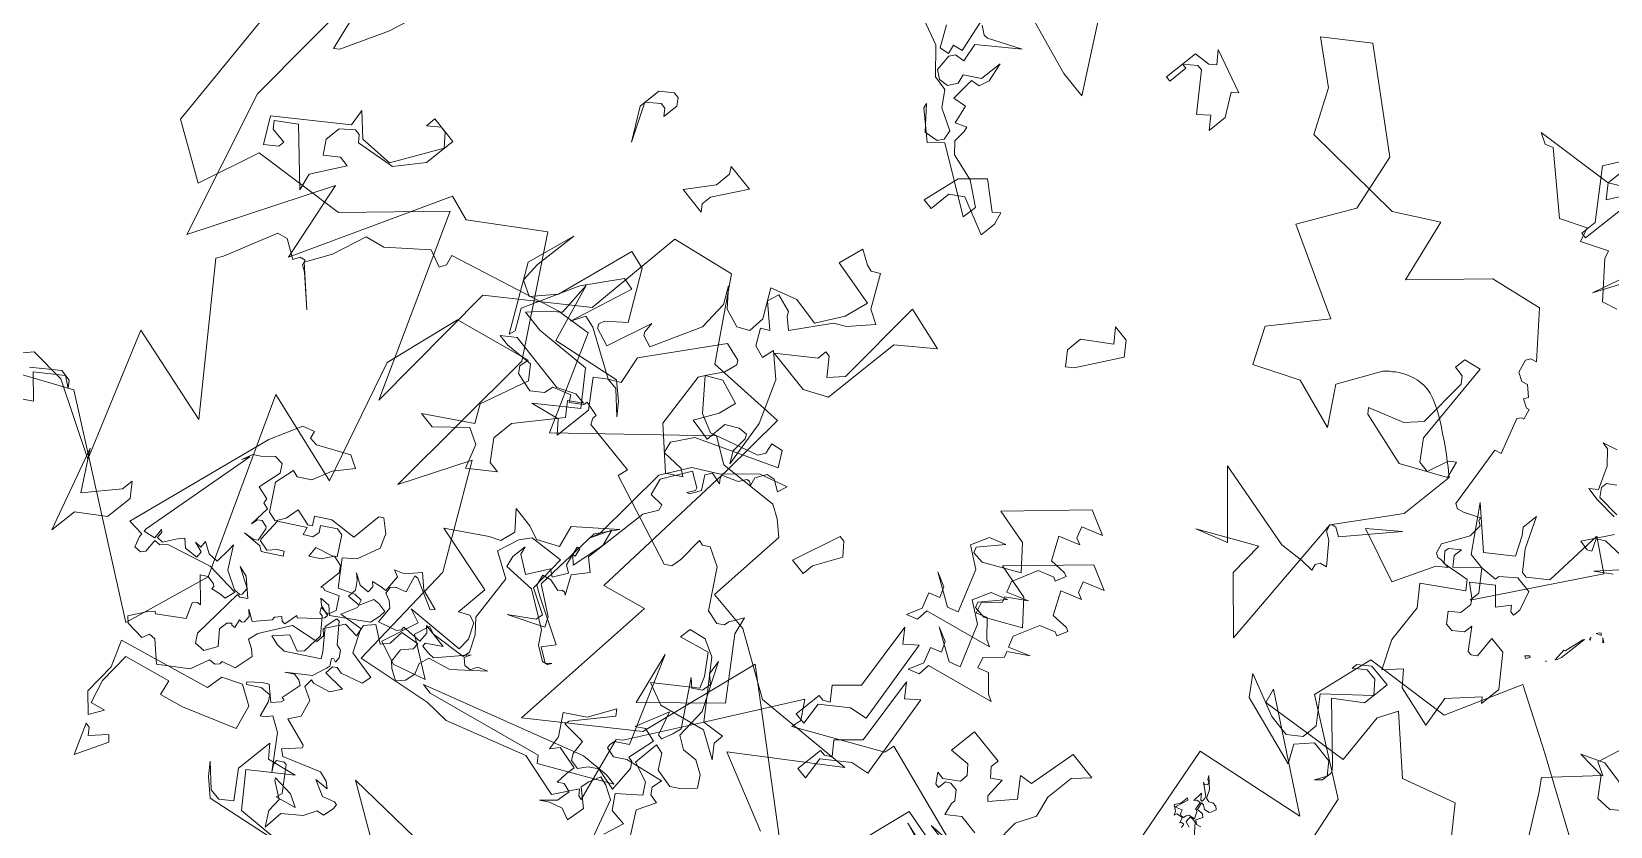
# Model space of a CAD drawing. Header units: metres. Extents: x -71 to 881, y -503 to 661.
# Drawn here: x 170.3 to 175.8, y -227.7 to -224.93 of the extents above; entities that cross this region are included whole.
import ezdxf

# ---------------------------------------------------------------- set-up
doc = ezdxf.new("R2010")
doc.units = ezdxf.units.M
doc.layers.add('ARBRE', color=100, linetype='Continuous', lineweight=13, true_color=0x00ff3f)

# ---------------------------------------------------------------- blocks, each defined once
blk = doc.blocks.new('WMF2', base_point=(0, 0.01))
at = {"color": 251, "lineweight": 0, "true_color": 0x636466}
for points in [[(99.88, -192.88), (107.36, -202.17), (106.64, -204.2), (107.63, -204.27), (108.14, -204.87), (108.06, -205.98), (111.91, -204.61), (112.96, -203.7), (114.06, -203.79), (114.16, -204.2), (114.12, -204.74), (112.93, -205.76), (117.77, -214.23), (115.81, -208.91), (110.13, -215.92), (115.04, -221.02), (115.66, -222.79), (116.35, -221.31), (116.39, -220.76), (116.99, -220.25), (118.51, -220.38), (121.42, -223.82), (123.45, -224.55), (124.06, -224.04), (124.6, -224.1), (124.28, -221.43), (124.37, -220.32), (124.97, -219.82), (134.84, -221.76), (134.73, -222.86), (140.59, -222.8), (140.98, -223.38), (140.96, -223.82), (142.59, -223.95), (142.62, -223.52), (143.7, -222.51), (144.2, -223.11), (145.93, -222.16), (146.02, -221.17), (147.09, -220.14), (149.19, -220.32), (149.69, -220.93), (149.6, -221.91), (157.24, -218.9), (158.3, -210.64), (152.62, -198.66), (162.76, -199.86), (152.65, -183.05), (154.26, -173.69), (175.85, -184.22), (183.13, -179.1)], [(174.7, -43.59), (173.01, -29.2), (166.39, -14.78), (160.89, -29.58), (158.19, -21.39), (152.68, -38.14), (149.95, -37.75), (143.85, -43.43), (139.57, -38.33), (135.29, -33.25), (133.39, -15.7), (130.63, -23.1), (123.64, -13.73), (121.99, -1.9), (114.39, -4.34), (111.72, -4.67), (103.98, -8.76), (99.27, -8.35), (97.95, -10.89), (97.46, -10.41), (97.02, -10.37), (99.54, -16.88), (99.06, -17.38), (95.41, -24.9), (90.83, -34.32), (89.42, -32.65), (89.51, -31.56), (81.64, -37.29), (81.55, -38.39), (70.38, -36.78)], [(45.91, -59.56), (49.4, -70.11), (59.14, -74.81), (58.34, -81.44), (49.36, -83.76), (46.84, -91.88), (40.14, -89.34), (24.4, -82.93)], [(122.03, -4.59), (121.2, -8.62), (122.72, -8.94), (116.58, -10.22), (116.74, -11.56), (117.68, -13), (118.53, -13.17), (119.53, -12.5), (119.62, -15.95), (127.05, -16.59), (123.52, -19.64), (122.5, -20.31), (122.25, -21.93), (124.05, -23.52), (121.84, -23.52), (120.32, -23.2), (118.31, -24.55), (119.17, -26.74), (115.88, -30.39), (117.14, -28.09), (116.53, -20.76), (113.49, -19.25), (112.89, -18.34), (116.25, -16.14), (114.07, -18.14), (114, -18.92), (116.7, -19.9), (117.23, -23.8), (120.73, -22.94), (121.42, -21.76), (121.9, -19.39), (119.14, -18.3), (118.02, -13.51), (116.67, -12.35), (115.65, -10.82), (115.72, -10.05), (119.34, -9.11), (120.19, -9.29), (120.53, -7.61), (116.29, -5.59), (119.5, -4.04), (122.03, -4.59), (122.03, -4.59)], [(100.3, -13.3), (97.37, -13.9), (96.16, -13.9), (102.61, -9.16), (103.21, -9.75), (114.9, -5.14), (116, -5.14), (100.3, -13.3), (100.3, -13.3)], [(162.25, -221.47), (162.55, -220.76), (164.41, -221.19), (167.6, -217.66), (169.53, -216.89), (170.28, -213.15), (171.44, -210.43), (167.5, -207.63), (170.63, -209.8), (171.33, -210.11), (171.53, -210.62), (172.06, -210.42), (172.36, -209.7), (174.37, -210.56), (175.39, -210.16), (176.98, -204.42), (177.29, -203.7), (165.65, -192.21), (176.34, -193.26), (169.52, -180.97), (177.55, -183.87), (181.35, -183.49), (184.59, -178.67)], [(178.67, -34.61), (175.87, -21.54), (169.72, -18.91), (168.26, -25.61), (158.55, -28.14), (151.66, -37.02), (141.23, -19.49), (142.97, -34.33), (135.13, -42.17), (135.3, -53.01), (129.01, -55.27), (122.91, -48.29), (114.53, -49.68), (113.77, -42.55), (112.45, -25.61), (108.09, -27.35), (107.21, -10.78), (98.49, -19.49), (96.74, -32.59), (81.64, -23.67)], [(77.45, -20.28), (75.41, -35.48), (59.11, -34.32)], [(58.37, -50.92), (61.87, -62.25), (50.47, -66), (62.16, -71.92), (61.59, -70.48), (52.23, -72.98), (53.36, -78.3), (52.54, -80.39), (46.99, -76.49), (41.75, -79.1), (39.13, -76.49)], [(26.05, -72.12), (37.25, -86.3), (38.33, -87.51), (34.61, -92.45), (35.99, -92.94), (34.69, -99.75)], [(97.85, -210.62), (106.23, -212.96), (97.57, -221.28), (108.11, -219.06), (114.95, -222), (119.42, -221.88), (119.84, -230.55), (121.43, -231.58), (122.86, -232.19), (129.04, -230.77), (131.8, -232.03), (142.53, -219.05), (147.98, -228.38), (151.61, -227.39), (162.65, -222.48), (162.25, -221.47), (162.25, -221.47)], [(95.41, -24.9), (93.1, -25.5), (93.1, -24.4), (91.88, -23.19), (94.81, -24.4), (99.43, -22.59), (101.87, -23.19), (98.33, -26.72), (98.94, -27.82), (100.65, -29.64), (103.57, -28.43), (103.57, -29.64), (101.87, -30.26), (100.05, -29.64), (95.41, -24.9), (95.41, -24.9)], [(169.87, -28.84), (169.25, -28.23), (167.56, -28.23), (167.56, -27.6), (168.66, -26.5), (170.48, -28.84), (164.64, -34.67), (165.12, -36.39), (162.8, -34.67), (159.28, -35.28), (156.97, -40.52), (158.19, -41.62), (158.8, -41.62), (159.88, -40.52), (159.88, -41.62), (156.97, -41.62), (156.97, -38.21), (158.8, -35.28), (162.8, -34.07), (163.41, -34.67), (164.03, -34.67), (165.12, -33.45), (165.12, -31.75), (164.03, -30.53), (162.8, -31.75), (161.71, -31.75), (163.41, -28.23), (162.8, -26.5), (168.04, -30.53), (169.87, -28.84), (169.87, -28.84)], [(57.77, -59.77), (57.34, -59.74), (56.99, -59.99), (56.55, -59.99), (56.22, -59.81), (56.35, -59.33), (56.48, -59.08), (57.01, -58.91), (57.45, -59.12), (57.71, -59.07), (57.42, -58.35), (56.8, -58.47), (56.47, -58.28), (56.73, -57.56), (56.31, -57.33), (55.87, -57.53)], [(55.42, -56.31), (56.6, -57.37), (57.04, -57.37), (57.3, -57.31), (57.27, -56.95), (57.18, -56.7), (56.58, -56.58)], [(57.04, -55.96), (57.15, -56.34), (57.42, -56.28), (57.5, -56.1), (57.66, -56.41), (57.75, -56.66), (58.41, -56.45), (58.45, -56.16), (58.7, -56.5), (59.31, -56.82), (58.99, -57.43), (58.98, -58.29), (58.79, -58.19), (59.04, -56.9), (58.99, -56.77), (58.39, -57.11), (58.15, -56.74), (57.97, -56.66), (57.71, -56.74), (57.66, -57.05), (57.53, -57.31), (56.88, -57.52), (57.28, -58.16), (57.46, -58.26), (57.59, -58.22), (57.82, -59.01), (58.22, -58.91), (58.37, -58.64), (58.47, -59.68), (57.96, -59.2), (57.81, -59.24), (57.85, -59.58), (57.93, -59.84), (59.21, -60.53), (58.92, -60.47), (58.77, -60.73), (58.88, -60.98), (59.17, -61.05), (59.42, -61.39), (58.22, -60.54), (57.77, -59.77), (57.77, -59.77)], [(85.82, -32.33), (85.2, -32.33), (84.59, -32.83), (85.82, -34.04), (83.99, -36.36), (85.82, -43.43), (84.59, -42.2), (83.5, -43.43), (81.06, -34.64), (82.88, -34.04), (85.2, -31.73), (84.59, -29.42), (85.82, -29.42), (85.82, -32.33), (85.82, -32.33)], [(127.86, -39.54), (126.03, -38.33), (124.94, -37.24), (127.24, -38.94), (128.46, -38.94), (129.55, -37.85), (127.24, -35.41), (127.24, -31.39), (128.46, -32.48), (131.38, -31.39), (127.86, -34.91), (130.76, -37.85), (136.62, -36.62), (138.93, -36.62), (137.71, -38.33), (136.62, -39.54), (137.23, -43.08), (134.79, -37.24), (127.86, -39.54), (127.86, -39.54)], [(90.23, -35.66), (89.63, -35.66), (89.02, -36.14), (90.23, -37.37), (88.4, -39.67), (90.23, -46.74), (89.02, -45.52), (87.92, -46.74), (85.48, -37.97), (87.31, -37.37), (89.63, -35.05), (89.02, -32.72), (90.23, -32.72), (90.23, -35.66), (90.23, -35.66)], [(71.7, -36.34), (72.94, -36.34), (70.38, -36.78)], [(69.59, -39.32), (71.7, -39.32), (72.94, -38.1), (73.38, -39.32), (73.38, -39.76), (74.16, -40.55), (75.04, -40.55), (75.48, -40.2), (75.48, -39.32), (75.92, -39.32), (76.72, -40.2), (75.92, -40.2), (74.6, -41.44), (74.6, -42.32), (75.48, -43.11), (77.6, -42.67), (77.6, -45.66), (73.81, -45.66), (73.81, -44.79), (72.94, -44), (72.05, -44.79), (71.7, -42.67), (71.26, -42.32), (69.59, -44.79), (71.26, -46.54), (69.94, -46.89), (69.59, -52), (66.59, -52), (67.83, -50.32), (67.83, -47.34), (67.04, -45.22), (67.83, -43.11), (67.48, -40.2)], [(69.94, -33.86), (74.6, -34.65), (70.82, -34.21)], [(120.42, -66.45), (119.65, -67.04), (117.45, -64.06), (115.93, -63.49), (117.61, -61.04), (118.69, -60.22), (120.94, -56.22), (122.15, -57.02), (122.44, -57.42), (124.35, -57.69), (124.6, -56.41), (122.13, -54.73), (122.91, -54.15), (121.8, -52.67), (120.44, -52.47), (120.32, -53.77), (117.85, -52.09), (115.45, -48.04), (114.13, -43.19), (114.93, -44.29), (115.11, -45.98), (115.4, -46.38), (116.35, -46.16), (117.52, -45.28), (117.5, -42.97), (119.86, -43.05), (118.8, -45.54), (118.53, -47.44), (121.17, -47.9), (122.64, -46.8), (121.69, -48.6), (121.49, -49.97), (121.78, -50.35), (123.77, -50.57), (128.28, -42.59), (127.38, -39.75), (128.46, -38.94), (133.52, -40.99), (134.82, -41.11), (135.39, -39.6), (134.06, -46.44), (135.36, -46.55), (137.61, -42.55), (139.52, -36.52), (138.12, -34.62), (138.22, -33.95), (142.72, -39.97), (141.89, -45.21), (141.95, -40.55), (141.61, -38.48), (139.96, -37.89), (138.27, -40.36), (137.04, -48.82), (135.07, -48.6), (131.68, -44.07), (133.27, -42.27), (133.42, -41.67), (133.14, -41.28), (131.16, -40.93), (130.09, -45.87), (129.9, -44.79), (129.67, -44.48), (128.38, -44.23), (126.63, -49.66), (127.08, -52.73), (128.25, -54.29), (126.47, -52.71), (124.5, -52.36), (123.39, -53.17), (123.49, -54.92), (125.42, -57.49), (122.86, -58.8), (119.88, -58.72), (118.5, -61.58), (118.12, -64.16), (123.08, -64.47), (122.69, -67.2), (121.11, -66.56), (120.42, -66.45), (120.42, -66.45)], [(122.64, -46.8), (119.8, -44.2), (117.78, -43.62), (113.05, -45.94), (112.69, -46.71), (113.05, -47.75), (111.9, -48.16), (110.76, -46.76), (118.41, -42.1), (119.56, -39.88), (119.15, -38.74), (116.82, -39.05), (116.04, -38.68), (117.45, -37.54), (121.56, -40.46), (122.95, -46.17), (122.64, -46.8), (122.64, -46.8)], [(174.7, -43.59), (178.13, -43.59), (178.13, -48.16), (177.26, -48.16), (177.26, -44.83), (176.02, -43.59), (173.91, -43.59), (170.9, -47.37), (168.8, -48.16), (169.68, -43.59), (171.36, -38.49), (171.81, -38.05), (173.47, -42.7), (174.7, -43.59), (174.7, -43.59)], [(99.65, -46.23), (100.87, -43.31), (100.87, -42.08), (102.57, -42.08), (101.47, -47.33), (100.87, -47.33), (99.65, -46.23), (99.65, -46.23)], [(82.59, -63.67), (82.02, -62.61), (81.29, -62.4), (83.29, -61.31), (81.8, -59.17), (80.03, -59.45), (79.63, -59.31), (79.98, -58.16), (80.39, -58.29), (81.86, -57.49), (82.69, -54.71), (82.12, -53.66), (80.09, -54.82), (81.89, -53.24), (81.61, -52.7), (82.93, -50.96), (82.44, -49.93), (81.38, -50.49), (79.67, -49.09), (78.94, -48.87), (85.72, -46.19), (85.64, -44.92), (86.71, -44.35), (86.21, -45.98), (87.01, -47.47), (85.95, -48.04), (86.55, -49.02), (88.1, -49.47), (84.71, -48.03), (83.64, -48.6), (85.9, -52.66), (88.14, -53.77), (87.55, -55.72), (85.96, -56.58), (87.61, -54.06), (87.34, -53.53), (86.07, -53.59), (82.77, -55.98), (85.1, -58.01), (88.93, -58.28), (83.26, -65.56), (80.58, -64.76), (82.59, -63.67), (82.59, -63.67)], [(87.01, -67), (86.45, -65.93), (85.72, -65.71), (87.73, -64.61), (86.24, -62.48), (84.47, -62.76), (84.07, -62.63), (84.4, -61.49), (84.81, -61.62), (86.3, -60.82), (87.13, -58.03), (86.56, -56.98), (84.52, -58.13), (86.33, -56.54), (86.04, -56.01), (87.37, -54.28), (86.87, -53.24), (85.82, -53.82), (84.11, -52.42), (83.35, -52.19), (90.12, -49.5), (90.07, -48.23), (91.12, -47.66), (90.64, -49.3), (91.42, -50.77), (90.37, -51.37), (90.96, -52.33), (92.52, -52.8), (89.13, -51.34), (88.07, -51.91), (90.31, -55.97), (92.58, -57.08), (91.99, -59.05), (90.39, -59.91), (92.05, -57.37), (91.75, -56.85), (90.49, -56.9), (87.19, -59.31), (89.51, -61.33), (93.35, -61.59), (87.7, -68.89), (85.01, -68.09), (87.01, -67), (87.01, -67)], [(113.17, -63.62), (113.17, -55.18), (115.36, -53.65), (120.07, -53.65), (116.91, -56.82), (116.91, -57.81), (116.37, -57.81), (114.82, -56.28), (113.72, -57.81), (114.82, -67.35), (110.12, -66.81), (113.17, -63.62), (113.17, -63.62)], [(147.98, -61.05), (146.87, -62.15), (146.26, -62.15), (145.66, -61.53), (145.66, -59.83), (146.26, -60.44), (146.87, -60.44), (147.98, -59.23), (145.66, -55.68), (147.98, -58.61), (147.98, -61.05), (147.98, -61.05)], [(136.37, -58.45), (136.37, -57.37), (135.76, -56.76), (138.68, -56.76), (136.98, -59.69), (136.98, -61.39), (137.47, -62), (134.54, -62), (136.37, -58.45), (136.37, -58.45)], [(64.7, -71.27), (60.09, -70.06), (57.77, -70.06), (56.55, -71.27), (56.55, -72.98), (58.86, -75.3), (55.34, -79.44), (56.55, -80.53), (57.77, -80.53), (58.86, -79.44), (58.86, -80.05), (57.77, -81.14), (55.34, -81.14), (55.34, -78.22), (57.77, -75.92), (52.42, -71.77), (51.91, -71.27), (51.91, -70.06), (52.42, -69.46), (51.91, -70.67), (53.02, -71.77), (55.34, -71.77), (56.55, -70.06), (55.34, -68.37), (63.01, -69.46), (64.7, -71.27), (64.7, -71.27)], [(68.73, -71.99), (73.89, -76.06), (74.34, -79.76), (79.68, -75.87), (76.6, -77.49), (82.66, -82.33), (73, -81.67), (70.51, -82.25), (69.1, -82.43), (69.35, -83.04), (69.14, -83.51), (68.47, -83.79), (70.41, -85.67), (71.27, -86.04), (71.55, -86.71), (71.33, -86.9), (71, -87.03), (70.05, -86.62), (66.45, -92.02), (69.04, -89.28), (63.17, -87.99), (61.62, -92.45), (60.75, -93.34), (61.84, -93.29), (62.18, -93.16), (62.64, -93.37), (63.02, -94.3), (61.86, -97.06), (62.03, -98.49), (62.51, -98.7), (62.64, -99.03), (64.13, -98.04), (64.8, -97.78), (65.29, -97.98), (67.08, -104.41), (66.4, -104.68), (68.19, -108.14), (67.94, -108.55), (67.68, -108.66), (68.1, -109.68), (68.37, -109.56), (69.29, -109.9), (69.08, -110.38), (70.18, -111.12), (70.78, -110.87), (71.7, -111.21), (72.22, -112.5), (72.02, -112.99), (71.4, -113.23), (75.46, -116.88), (80.69, -115.04), (86.12, -108.09), (88.43, -114.47), (92.34, -111.31), (103.35, -109.97), (106.1, -114.07), (110.61, -116.64), (106.84, -120.37), (96.77, -114.54), (94.84, -108.74), (97.41, -102.93), (91.6, -101), (87.74, -99.72), (91.28, -94.1), (89.03, -90.71), (84.85, -93.45), (79.38, -92.64), (82.27, -96.02), (80.34, -100.54), (80.31, -100.55), (80.25, -100.64), (80.17, -100.76), (80.05, -100.9), (79.89, -101.09), (79.68, -101.28), (79.47, -101.5), (79.2, -101.73), (78.93, -101.95), (78.6, -102.17), (78.25, -102.36), (77.89, -102.55), (77.49, -102.7), (77.07, -102.81), (76.62, -102.9), (76.15, -102.93), (75.62, -102.89), (75.04, -102.76), (74.41, -102.57), (73.74, -102.32), (73.05, -102.03), (72.35, -101.7), (71.67, -101.35), (70.98, -101), (70.34, -100.64), (69.73, -100.29), (69.19, -99.97), (68.7, -99.67), (68.31, -99.43), (68.02, -99.24), (67.83, -99.11), (67.77, -99.08), (67.77, -93.28), (71.55, -86.71), (68.73, -71.99), (68.73, -71.99)], [(97.72, -81.01), (100.04, -76.4), (100.64, -75.79), (101.87, -77), (101.87, -78.71), (99.41, -81.01), (100.64, -82.24), (98.93, -82.24), (97.72, -81.01), (97.72, -81.01)], [(122.21, -79.14), (120.38, -81.45), (117.46, -79.74), (116.86, -80.36), (116.37, -79.14), (116.37, -77.44), (120.38, -78.53), (121.59, -77.44), (121.59, -75.13), (122.69, -75.13), (122.21, -79.14), (122.21, -79.14)], [(110.5, -210.3), (109.11, -209.66), (107.56, -210.01), (106.1, -209.43), (105.21, -208.37), (106.3, -206.96), (107.08, -206.3), (109.11, -206.4), (110.23, -207.75), (111.21, -207.86), (111.17, -205.1), (108.98, -204.68), (108.09, -203.61), (109.95, -201.54), (108.82, -200.21), (107.05, -200.28), (107.47, -198.09)], [(133.35, -91.28), (132.09, -87.5), (133.07, -87.18), (132.73, -86.26), (133.71, -85.95), (135.09, -87.89)], [(136.97, -86.47), (134.21, -85.79), (131.7, -83.77), (130.11, -83.69), (128.85, -82.3), (126.54, -81.5), (126.24, -80.52), (126.57, -79.87), (128, -79.47), (130.14, -81.38), (129.97, -80.9), (127.04, -78.97), (125.91, -80.36), (118.92, -77.16), (118.88, -78.69), (121.4, -80.01), (124.34, -80.36), (125.43, -81.26), (125.58, -82.58), (125.74, -83.07), (126.83, -82.4), (127.49, -84.3), (128.86, -83.86), (129.13, -86.37), (128.24, -86.66), (128, -87.76), (128.66, -89.67), (128.66, -87.28), (130.11, -86.07), (129.76, -85.15), (130.27, -84.17), (131.22, -83.92), (132.14, -84.39), (132.47, -86.12), (132.16, -86.71), (131.17, -87.01), (131.77, -88.88), (128.43, -92.34), (131.45, -90.3), (131.93, -90.21), (132.84, -90.68)], [(107.17, -195.57), (109.76, -200.75), (111.21, -201.34), (112.19, -201.47), (112.55, -200.2), (112.63, -199.28), (110.76, -198.09), (110.9, -196.12), (112.13, -196.43), (113.42, -195.8), (114.19, -195.14), (113.09, -196.56), (112.98, -198.01), (113.96, -198.14), (114.51, -197.67), (114.61, -198.91), (114.58, -199.9), (117.07, -200.09), (117.61, -199.16), (118.02, -200.63), (119.62, -202.52), (117.74, -204.14), (116.53, -207), (116.04, -206.45), (118.58, -202.45), (118.63, -201.93), (116.12, -202.24), (115.77, -200.72), (115.3, -200.17), (114.31, -200.14), (113.77, -201.07), (112.93, -201.79), (110.47, -201.58), (110.98, -204.31), (111.44, -204.87), (111.97, -204.91), (111.68, -207.85), (113.17, -208.02), (114, -207.32), (112.98, -210.96), (111.87, -208.65), (111.36, -208.61), (111.05, -209.82), (110.92, -210.8), (114.34, -214.81), (113.44, -214.21), (112.61, -214.93), (112.58, -215.91), (113.47, -216.49), (113.87, -217.98), (110.96, -213.56), (110.5, -210.3), (110.5, -210.3)], [(55.55, -83.45), (56.85, -81.67), (58.61, -84.37), (59.53, -88.36), (61.31, -90.12), (57.78, -93.28), (58.61, -94.11), (61.31, -93.28), (62.23, -94.11), (62.23, -94.58), (61.31, -95.5), (61.31, -94.58), (60.48, -93.73), (58.61, -95.97), (56.85, -96.33), (56.85, -96.8), (55.55, -98.2), (53.79, -98.2), (52.87, -96.33), (52.87, -95.5), (53.33, -95.5), (53.79, -95.97), (54.63, -94.58), (56.39, -95.97), (58.23, -94.11), (56.85, -93.28), (56.39, -92.81), (56.39, -91.51), (57.31, -90.59), (56.39, -89.66), (55.55, -89.66), (54.63, -90.59), (54.63, -91.51), (52.87, -89.66), (52.41, -89.66), (51.93, -90.12), (52.41, -92.34), (50.63, -92.34), (47.94, -89.66), (47.94, -87.42), (48.41, -87.89), (50.63, -84.84), (49.71, -81.67), (54.16, -82.15), (55.55, -83.45), (55.55, -83.45)], [(30.71, -93.26), (29.79, -92.67), (31.51, -90.88), (33.12, -90.61), (34.74, -92.37), (37.69, -92.07), (35.5, -93.43), (30.71, -93.26), (30.71, -93.26)], [(48.48, -94.16), (48.71, -93.73), (48.96, -93.86), (48.64, -94.24), (48.48, -94.16), (48.48, -94.16)], [(58.61, -95.97), (60.32, -95.97), (63.86, -99.98), (59.71, -97.06), (57.39, -99.38), (58.61, -101.21), (59.21, -101.81), (59.21, -103.52), (57.39, -100.59), (55.69, -98.89), (55.08, -98.89), (53.39, -100.59), (53.87, -107.05), (50.45, -105.22), (56.79, -93.05), (56.79, -94.14), (58.61, -95.97), (58.61, -95.97)], [(47.28, -95.16), (47.15, -95.21), (47.28, -95.16), (47.28, -95.16)], [(128.03, -102.76), (120.98, -94.11), (123.89, -94.11), (132.71, -95.54)], [(46.51, -96.62), (46.65, -96.16), (46.74, -95.97), (46.95, -97.29), (46.8, -97.34), (46.58, -99.41), (46.49, -99.57), (46.51, -96.62), (46.51, -96.62)], [(78.38, -97.12), (74.97, -98.96), (73.76, -100.65), (74.37, -105.9), (74.97, -106.51), (76.08, -106.51), (76.08, -107.72), (74.37, -108.33), (72.54, -99.56), (70.84, -97.73), (69.62, -97.73), (69.14, -100.05), (68.53, -100.65), (67.9, -98.96), (72.05, -96.02), (77.9, -96.64), (78.38, -97.12), (78.38, -97.12)], [(46.06, -100), (46.17, -99.95), (46.26, -100.23), (46.22, -100.08), (46.06, -100), (46.06, -100)], [(45.08, -100.81), (45.46, -101.12), (45.03, -100.9), (45.08, -100.81), (45.08, -100.81)], [(45.94, -101.27), (45.76, -101.16), (46.23, -100.87), (46.06, -101.21), (45.94, -101.27), (45.94, -101.27)], [(49.85, -105.94), (51.28, -104.6), (49.82, -106.67)], [(50.87, -107.74), (52.95, -107.44), (53.69, -106.82), (53.01, -105.71), (53.39, -105.43), (54.48, -105.47), (52.9, -108.54)], [(56.63, -111.82), (57.39, -111.12), (57.42, -110.48), (56.72, -109.72), (54.29, -109.98)], [(54.31, -109.62), (56.73, -109.36), (58.12, -109.4), (57.43, -110.12), (58.73, -112.28), (60.09, -113.37), (60.82, -113.4), (59.39, -114.07)], [(111.88, -106.14), (110.25, -104.06), (110.25, -101.98), (111.34, -103.08), (112.32, -101.98), (115.5, -105.17), (116.06, -105.17), (117.15, -104.06), (116.61, -104.06), (116.61, -101.98), (117.15, -101.98), (117.15, -105.71), (115.5, -106.14), (114.95, -106.7), (116.06, -107.79), (111.34, -106.7), (111.88, -106.14), (111.88, -106.14)], [(88.02, -127.64), (89.18, -128.05), (81.01, -130.16), (79.28, -131.51)], [(70.5, -122.88), (71.99, -122.24), (75.25, -125.13), (75.62, -125.9), (78.11, -124.29), (78.79, -125.68), (81.26, -124.08), (87.26, -128.05), (88.02, -127.64), (88.02, -127.64)], [(81.01, -137.11), (81.01, -130.16), (79.79, -128.95), (77.48, -133.7)], [(71.03, -127.84), (73.33, -122), (72.24, -126.63)], [(78.09, -131.26), (78.09, -124.92), (78.71, -124.92), (78.71, -126.63), (82.71, -130.78), (81.61, -133.08)], [(180.45, -182.15), (178.13, -184.47), (176.91, -184.47), (176.31, -183.86), (177.52, -184.47), (179.84, -182.15), (177.52, -180.32), (185.07, -173.85)], [(147.09, -161.3), (148.81, -164.22), (148.31, -164.22), (147.7, -163.6), (146.47, -165.31), (145.88, -164.82), (147.09, -161.3), (147.09, -161.3)], [(138.94, -175.74), (144.01, -172.85), (146.39, -171.88), (146.93, -173.42), (151.56, -171.55), (151.13, -168.2), (150.13, -165.91), (148.68, -166.49), (149.35, -164.92), (151.24, -166.38), (151.67, -169.75), (153.13, -172.22), (143.98, -176.02), (143.88, -177.83), (142.05, -179.02), (139.92, -178.12), (138.94, -175.74), (138.94, -175.74)], [(135.09, -169.28), (136.91, -170.51), (138.01, -171.61), (135.68, -169.9), (134.47, -169.9), (133.38, -170.99), (135.68, -173.42), (135.68, -177.45), (134.47, -176.35), (131.54, -177.45), (135.09, -173.91), (132.16, -170.99), (126.32, -172.2), (124, -172.2), (125.23, -170.51), (126.32, -169.28), (125.71, -165.75), (128.13, -171.61), (135.09, -169.28), (135.09, -169.28)], [(129.33, -171.8), (130.44, -173.14), (130.63, -174.64), (132.41, -175.52), (132.57, -175.72), (130.37, -175.88), (129, -175.39), (131.03, -174.57), (130.92, -175.27), (132.78, -177.2), (132.94, -177.4), (133.27, -177.39), (133.89, -176.89), (133.76, -176.39), (133.25, -175.78), (136.03, -178.75), (137.63, -179.42), (138.03, -178.75), (138.43, -178.41), (139, -179.91), (139.48, -180.48), (140.6, -180.25), (141.77, -179.29), (141.95, -179.48), (140.94, -180.66), (140.37, -181.13), (138.81, -180.09), (138.2, -180.94), (138.17, -181.3), (138.5, -181.3), (138.3, -183.46), (138.84, -183.71), (139.55, -183.74), (140.34, -183.1), (138.33, -185.08), (138.01, -186.66), (137.96, -187.04), (138.47, -187.64), (138.27, -187.81), (137.93, -187.74), (138.03, -188.28), (138.55, -188.89), (139.2, -188.95), (140.91, -190.59), (141.25, -190.57), (141.38, -189.16), (139.54, -187.38), (139.07, -186.81), (142.01, -184.38), (142.93, -184.24), (144.01, -184.38), (142.96, -185.86), (141.2, -185.39), (140.77, -186.02), (140.94, -188.21), (142.43, -189.6), (142.8, -189.62), (143.13, -190.05), (142.18, -190.14), (141.95, -191.03), (142.93, -192.19), (144.24, -191.39), (144.58, -191.45), (144.78, -191.29), (144.74, -193.64), (145.22, -194.21), (146.33, -194.31), (146.97, -193.1), (147.96, -192.3), (148.2, -193.41), (146.53, -194.15), (146.12, -194.49), (147.57, -196.24), (148.3, -196.27), (149.64, -195.16), (149.18, -194.59), (149.23, -193.84), (150.01, -193.2), (150.32, -193.98), (152.67, -192.02), (152.33, -189.62), (152.2, -189.45), (151.09, -189.35), (150.48, -190.21), (149.91, -190.68), (149.57, -190.27), (151.32, -188.81), (151.86, -189.06), (153.85, -188.7), (152.77, -188.98), (152.4, -189.29), (152.8, -190.62), (152.94, -190.78), (153.69, -190.85), (154.05, -190.54), (154.11, -189.8), (154.29, -191.99), (154.99, -192.09), (155.13, -192.59), (156.55, -192.72), (156.32, -195.25), (156.96, -196.02), (157.91, -195.93), (158.87, -194.78), (159.49, -194.28), (159.79, -193.07), (159.51, -193.9), (160.36, -181.18), (160.3, -180.89), (159.09, -181.29), (159.32, -182.35), (159.11, -182.21), (158.95, -181.51), (158.27, -181.62), (157.59, -183.02), (157.18, -183.64), (156.35, -183.07), (154.92, -183.39), (155.08, -184.08), (156.2, -184.24), (155.47, -184.34), (155.62, -185.07), (154.42, -184.57), (153.35, -184.75), (153.51, -186.38), (153.6, -187.08), (151.95, -185.01), (149.99, -184.32), (149.29, -184.43), (149.15, -184.65), (149.29, -185.38), (151.47, -186.21), (150.33, -186.08), (148.46, -184.81), (149.07, -184.27), (149.41, -184.25), (148.91, -178.66), (148.24, -177.88), (147.12, -178.09), (146.52, -179.46), (147.86, -180.69), (147.82, -181.61), (147.53, -182), (147.35, -181.89), (146.99, -181.96), (147.31, -182.82), (146.97, -182.85), (146.83, -183.07), (146.96, -183.8), (147.57, -184.22), (146.37, -183.73), (145.25, -185.38), (145.32, -185.75), (144.9, -186.35), (144.5, -186.09), (144.14, -186.16), (144.04, -187.62), (143.83, -187.48), (142.52, -189.03), (142.08, -189.67), (142.11, -190.02), (143.28, -190.18), (143.89, -190.6), (142.85, -190.79), (141.99, -190.19), (138.87, -193), (138.74, -194.12), (138.82, -194.82), (139.8, -194.84), (140.46, -194.71), (140.93, -193.17), (142.31, -192.91), (142.34, -193.82), (143.01, -194.6), (143.63, -195.01), (142.43, -194.52), (141.41, -194.72), (141.51, -195.42), (141.95, -195.71), (141.09, -196.03), (140.4, -196.21), (140.74, -197.98), (141.5, -198.18), (140.55, -198.74), (139.52, -200.23), (138.03, -199.22), (135.82, -198.91), (136.11, -198.49), (139.38, -199.5), (139.74, -199.42), (139.04, -197.73), (140.05, -197.19), (140.36, -196.75), (140.18, -196.05), (139.41, -195.86), (138.75, -195.42), (138.41, -193.65), (136.6, -194.53), (136.31, -194.97), (136.38, -195.33), (134.28, -195.7), (134.46, -196.76), (135.1, -197.22), (132.37, -197.2), (133.77, -195.99), (133.7, -195.63), (132.79, -195.64), (132.09, -195.74), (129.95, -198.9), (130.18, -198.17), (129.52, -197.73), (128.84, -197.89), (128.6, -198.62), (127.64, -199.19), (130.16, -196.3), (132.35, -195.35), (132.53, -194.25), (131.99, -193.25), (132.12, -192.12), (132.68, -191.29), (133.87, -191.79), (134.49, -192.21), (134.79, -193.63), (134.09, -194.68), (134.18, -195.38), (136.09, -194.82), (135.98, -193.22), (136.53, -192.38), (138.34, -193.29), (139.06, -192.24), (138.68, -191.03), (140.3, -190.91), (141.35, -188.87), (140.74, -188.44), (140.72, -187.54), (143.51, -186.63), (145.06, -183.4), (145.23, -182.31), (144.26, -181.94), (143.6, -181.51), (143.77, -179.46), (145.1, -178.82), (145.07, -178.48), (145.34, -178.09), (146.02, -177.93), (146.55, -175.84), (149.03, -173.49), (151.13, -174.93), (151.83, -174.83), (152.07, -174.01), (154.04, -173.82), (154.65, -174.25), (153.72, -176.12), (153.29, -176.72), (153.08, -176.57), (150.75, -178.69), (151.6, -180.16), (151.31, -180.6), (150.94, -180.67), (153.31, -182.54), (152.7, -183.08), (151.76, -183.04), (151.56, -182.89), (151.5, -182.59), (150.64, -182.91), (149.91, -183.05), (149.78, -184.18), (153.37, -183.87), (157.76, -181.91), (158.22, -181.26), (158.87, -181.13), (158.61, -179.74), (158.9, -179.3), (159.63, -179.15), (160.17, -180.16), (160.23, -180.53), (161.97, -180.37), (159.66, -196.47), (158.58, -199.98), (157.43, -200.58), (157.16, -199.85), (156.26, -199.9), (153.31, -201.99), (151.94, -201.5), (153.21, -199.48), (153.79, -197.33), (154.96, -196.37), (155.66, -196.47), (155.88, -194.31), (153.91, -191.96), (152.87, -191.86), (152.36, -192.9), (152.27, -194.36), (150.48, -194.18), (150.11, -194.49), (150.75, -195.26), (149.38, -196.4), (146.61, -197.04), (146.66, -200.28), (146.27, -200.62), (144.88, -199.79), (144.11, -198.43), (144.72, -195.93), (145.72, -194.82), (143.6, -192.6), (142.05, -193.54), (141.19, -193.65), (140.84, -192.91), (141.38, -191.16), (138.98, -191.83), (137.57, -189.7), (134.5, -189.55), (134.6, -188.51), (136.69, -187.48), (137.39, -187.51), (137.76, -187.2), (137.7, -186.3), (135.35, -186.6), (135.98, -185.39), (137.66, -184.67), (138.03, -184.72), (137.93, -183.77), (136.52, -183.3), (135.82, -181.61), (136.44, -180.4), (133.42, -179.96), (133.25, -179.75), (134.5, -178.03), (133.81, -177.64), (130.21, -179.65), (129.13, -179.52), (128.46, -179.11), (129.89, -178.8), (128.13, -178.26), (126.98, -178.88), (126.62, -178.83), (126.51, -178.31), (126.62, -177.18), (127.36, -176.92), (127.86, -175.55), (129.43, -173.88), (129.33, -171.8)], [(167.3, -178.31), (164.99, -181.83), (164.99, -183.07), (163.76, -181.83), (163.76, -178.92), (166.2, -176.6), (166.2, -173.68), (170.22, -181.83), (167.3, -178.31), (167.3, -178.31)], [(116, -176.89), (115.75, -179.59), (116.63, -181.42), (119.11, -182.97), (127.36, -181.9), (116, -176.89), (116, -176.89)], [(128.63, -229.85), (130.85, -228.1), (132.31, -224.99), (131.45, -216.73), (131.71, -215.63), (130.94, -217.85), (130.31, -216.16), (130.6, -212.58), (131.48, -213.21), (131.19, -213.31), (131.49, -214.13), (131.79, -214.02), (131.07, -212.08), (130.28, -211.7), (130.98, -210.18), (131.77, -210.56), (132.87, -208.24), (134.78, -209.13), (135.09, -209.95), (135.09, -208.36), (134.68, -207.25), (131.36, -207.8), (127.52, -206.02), (126.48, -204.8), (124.97, -204.1), (124.38, -204.31), (124.19, -204.71), (124.67, -204.21), (126.19, -204.91), (125.4, -206.21), (130.16, -207.96), (131.33, -208.46), (131.74, -209.57), (130.87, -209.89), (129.57, -209.78), (129.36, -210.13), (129.07, -210.23), (128.75, -210.08), (129.97, -211.82), (128.98, -213.46), (130.3, -214.3), (130.27, -221.28), (129.57, -222.8), (129.78, -223.38), (131.29, -223.17), (131.93, -224.86), (130.51, -227.9), (128.94, -227.21), (128.82, -226.92), (129.2, -226.13), (128.91, -226.23), (128.41, -227.4), (129.45, -228.63), (129.11, -229.36), (127.81, -229.23), (128.24, -229.68), (128.34, -229.97), (126.82, -230.86), (126.44, -231.65), (126.15, -231.77), (125.75, -231.58), (126.06, -232.39), (125.56, -233.58), (124.75, -233.87), (123.53, -233.31), (123.33, -234.38), (126.03, -233.07), (128.63, -229.85), (128.63, -229.85)], [(147.98, -213.1), (150.4, -210.17), (152.11, -210.17), (147.98, -213.72), (149.19, -215.41), (147.98, -220.65), (149.19, -221.87), (152.11, -221.27), (153.32, -221.27), (152.11, -222.48), (145.66, -222.48), (143.95, -223.57), (142.74, -223.57), (143.95, -222.48), (142.74, -221.27), (145.66, -216.64), (145.66, -214.32), (143.95, -212.49), (142.74, -212.49), (145.04, -210.17), (146.26, -212.49), (147.98, -213.1), (147.98, -213.1)]]:
    blk.add_lwpolyline(points, dxfattribs=at)

msp = doc.modelspace()

# ---------------------------------------------------------------- block references
at = {"layer": 'ARBRE', "color": 251, "lineweight": 5, "true_color": 0x636466, "xscale": 0.03451886634015593, "yscale": 0.03451886634015593, "zscale": 0.03451886634015593, "rotation": 128.5771086415459}
for p in [(174.0237, -230.4484), (169.262, -234.8922)]:
    msp.add_blockref('WMF2', p, dxfattribs=at)

doc.saveas('drawing.dxf')
